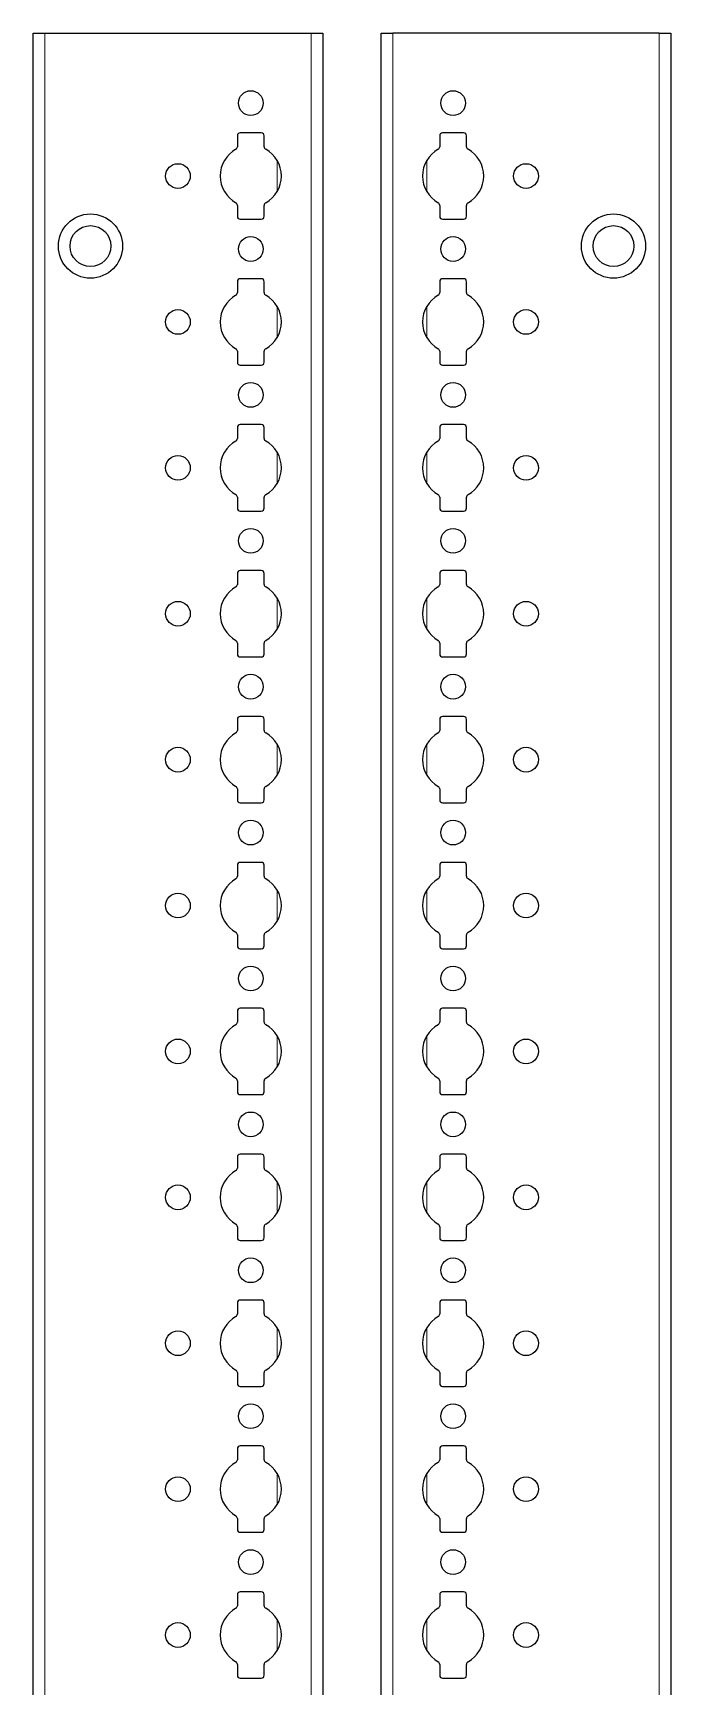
# Model space of a CAD drawing. Header units: millimetres. Extents: x -199 to 1181, y -1371 to 1752.
# Drawn here: x 1071.7 to 1181.1, y 163.8 to 447.2 of the extents above; entities that cross this region are included whole.
import ezdxf

# ---------------------------------------------------------------- set-up
doc = ezdxf.new("R2010")
doc.units = ezdxf.units.MM

msp = doc.modelspace()

# ---------------------------------------------------------------- linework, layer by layer
at = {"color": 7, "linetype": 'Continuous', "lineweight": 25}
for p, q in [((1071.69, -851.79), (1071.69, 447.21)), ((1071.69, 447.21), (1073.69, 447.21)), ((1073.69, 447.21), (1119.39, 447.21)), ((1119.39, 447.21), (1121.39, 447.21)), ((1121.39, 447.21), (1121.39, -851.79)), ((1131.39, -851.79), (1131.39, 447.21)), ((1131.39, 447.21), (1133.39, 447.21)), ((1179.09, 447.21), (1133.39, 447.21)), ((1179.09, 447.21), (1181.09, 447.21)), ((1181.09, 447.21), (1181.09, -851.79)), ((1106.74, 429.61), (1106.74, 427.73)), ((1110.84, 430.11), (1107.24, 430.11)), ((1111.34, 427.73), (1111.34, 429.61)), ((1141.44, 429.61), (1141.44, 427.73)), ((1145.54, 430.11), (1141.94, 430.11)), ((1146.04, 427.73), (1146.04, 429.61)), ((1106.74, 417.68), (1106.74, 415.81)), ((1111.34, 415.81), (1111.34, 417.68)), ((1141.44, 417.68), (1141.44, 415.81)), ((1146.04, 415.81), (1146.04, 417.68)), ((1107.24, 415.31), (1110.84, 415.31)), ((1141.94, 415.31), (1145.54, 415.31)), ((1106.74, 404.61), (1106.74, 402.73)), ((1110.84, 405.11), (1107.24, 405.11)), ((1111.34, 402.73), (1111.34, 404.61)), ((1141.44, 404.61), (1141.44, 402.73)), ((1145.54, 405.11), (1141.94, 405.11)), ((1146.04, 402.73), (1146.04, 404.61)), ((1106.74, 392.68), (1106.74, 390.81)), ((1111.34, 390.81), (1111.34, 392.68)), ((1141.44, 392.68), (1141.44, 390.81)), ((1146.04, 390.81), (1146.04, 392.68)), ((1107.24, 390.31), (1110.84, 390.31)), ((1141.94, 390.31), (1145.54, 390.31)), ((1110.84, 380.11), (1107.24, 380.11)), ((1145.54, 380.11), (1141.94, 380.11)), ((1106.74, 379.61), (1106.74, 377.73)), ((1111.34, 377.73), (1111.34, 379.61)), ((1141.44, 379.61), (1141.44, 377.73)), ((1146.04, 377.73), (1146.04, 379.61)), ((1106.74, 367.68), (1106.74, 365.81)), ((1111.34, 365.81), (1111.34, 367.68)), ((1141.44, 367.68), (1141.44, 365.81)), ((1146.04, 365.81), (1146.04, 367.68)), ((1107.24, 365.31), (1110.84, 365.31)), ((1141.94, 365.31), (1145.54, 365.31)), ((1106.74, 354.61), (1106.74, 352.73)), ((1110.84, 355.11), (1107.24, 355.11)), ((1111.34, 352.73), (1111.34, 354.61)), ((1141.44, 354.61), (1141.44, 352.73)), ((1145.54, 355.11), (1141.94, 355.11)), ((1146.04, 352.73), (1146.04, 354.61)), ((1106.74, 342.68), (1106.74, 340.81)), ((1107.24, 340.31), (1110.84, 340.31)), ((1111.34, 340.81), (1111.34, 342.68)), ((1141.44, 342.68), (1141.44, 340.81)), ((1141.94, 340.31), (1145.54, 340.31)), ((1146.04, 340.81), (1146.04, 342.68)), ((1106.74, 329.61), (1106.74, 327.73)), ((1110.84, 330.11), (1107.24, 330.11)), ((1111.34, 327.73), (1111.34, 329.61)), ((1141.44, 329.61), (1141.44, 327.73)), ((1145.54, 330.11), (1141.94, 330.11)), ((1146.04, 327.73), (1146.04, 329.61)), ((1106.74, 317.68), (1106.74, 315.81)), ((1111.34, 315.81), (1111.34, 317.68)), ((1141.44, 317.68), (1141.44, 315.81)), ((1146.04, 315.81), (1146.04, 317.68)), ((1107.24, 315.31), (1110.84, 315.31)), ((1141.94, 315.31), (1145.54, 315.31)), ((1106.74, 304.61), (1106.74, 302.73)), ((1110.84, 305.11), (1107.24, 305.11)), ((1111.34, 302.73), (1111.34, 304.61)), ((1141.44, 304.61), (1141.44, 302.73)), ((1145.54, 305.11), (1141.94, 305.11)), ((1146.04, 302.73), (1146.04, 304.61)), ((1106.74, 292.68), (1106.74, 290.81)), ((1111.34, 290.81), (1111.34, 292.68)), ((1141.44, 292.68), (1141.44, 290.81)), ((1146.04, 290.81), (1146.04, 292.68)), ((1107.24, 290.31), (1110.84, 290.31)), ((1141.94, 290.31), (1145.54, 290.31)), ((1106.74, 279.61), (1106.74, 277.73)), ((1110.84, 280.11), (1107.24, 280.11)), ((1111.34, 277.73), (1111.34, 279.61)), ((1141.44, 279.61), (1141.44, 277.73)), ((1145.54, 280.11), (1141.94, 280.11)), ((1146.04, 277.73), (1146.04, 279.61)), ((1106.74, 267.68), (1106.74, 265.81)), ((1111.34, 265.81), (1111.34, 267.68)), ((1141.44, 267.68), (1141.44, 265.81)), ((1146.04, 265.81), (1146.04, 267.68)), ((1107.24, 265.31), (1110.84, 265.31)), ((1141.94, 265.31), (1145.54, 265.31)), ((1110.84, 255.11), (1107.24, 255.11)), ((1145.54, 255.11), (1141.94, 255.11)), ((1106.74, 254.61), (1106.74, 252.73)), ((1111.34, 252.73), (1111.34, 254.61)), ((1141.44, 254.61), (1141.44, 252.73)), ((1146.04, 252.73), (1146.04, 254.61)), ((1106.74, 242.68), (1106.74, 240.81)), ((1111.34, 240.81), (1111.34, 242.68)), ((1141.44, 242.68), (1141.44, 240.81)), ((1146.04, 240.81), (1146.04, 242.68)), ((1107.24, 240.31), (1110.84, 240.31)), ((1141.94, 240.31), (1145.54, 240.31)), ((1106.74, 229.61), (1106.74, 227.73)), ((1110.84, 230.11), (1107.24, 230.11)), ((1111.34, 227.73), (1111.34, 229.61)), ((1141.44, 229.61), (1141.44, 227.73)), ((1145.54, 230.11), (1141.94, 230.11)), ((1146.04, 227.73), (1146.04, 229.61)), ((1106.74, 217.68), (1106.74, 215.81)), ((1111.34, 215.81), (1111.34, 217.68)), ((1141.44, 217.68), (1141.44, 215.81)), ((1146.04, 215.81), (1146.04, 217.68)), ((1107.24, 215.31), (1110.84, 215.31)), ((1141.94, 215.31), (1145.54, 215.31)), ((1106.74, 204.61), (1106.74, 202.73)), ((1110.84, 205.11), (1107.24, 205.11)), ((1111.34, 202.73), (1111.34, 204.61)), ((1141.44, 204.61), (1141.44, 202.73)), ((1145.54, 205.11), (1141.94, 205.11)), ((1146.04, 202.73), (1146.04, 204.61)), ((1106.74, 192.68), (1106.74, 190.81)), ((1107.24, 190.31), (1110.84, 190.31)), ((1111.34, 190.81), (1111.34, 192.68)), ((1141.44, 192.68), (1141.44, 190.81)), ((1141.94, 190.31), (1145.54, 190.31)), ((1146.04, 190.81), (1146.04, 192.68)), ((1106.74, 179.61), (1106.74, 177.73)), ((1110.84, 180.11), (1107.24, 180.11)), ((1111.34, 177.73), (1111.34, 179.61)), ((1141.44, 179.61), (1141.44, 177.73)), ((1145.54, 180.11), (1141.94, 180.11)), ((1146.04, 177.73), (1146.04, 179.61)), ((1106.74, 167.68), (1106.74, 165.81)), ((1111.34, 165.81), (1111.34, 167.68)), ((1141.44, 167.68), (1141.44, 165.81)), ((1146.04, 165.81), (1146.04, 167.68)), ((1107.24, 165.31), (1110.84, 165.31)), ((1141.94, 165.31), (1145.54, 165.31))]:
    msp.add_line(p, q, dxfattribs=at)
at = {"color": 8, "linetype": 'Continuous', "lineweight": 18}
for p, q in [((1073.69, 447.21), (1073.69, -851.79)), ((1119.39, -851.79), (1119.39, 447.21)), ((1133.39, 447.21), (1133.39, -851.79)), ((1179.09, -851.79), (1179.09, 447.21)), ((1113.54, 420), (1113.54, 425.41)), ((1139.24, 425.41), (1139.24, 420)), ((1113.54, 395), (1113.54, 400.41)), ((1139.24, 400.41), (1139.24, 395)), ((1113.54, 370), (1113.54, 375.41)), ((1139.24, 375.41), (1139.24, 370)), ((1113.54, 345), (1113.54, 350.41)), ((1139.24, 350.41), (1139.24, 345)), ((1113.54, 320), (1113.54, 325.41)), ((1139.24, 325.41), (1139.24, 320)), ((1113.54, 295), (1113.54, 300.41)), ((1139.24, 300.41), (1139.24, 295)), ((1113.54, 270), (1113.54, 275.41)), ((1139.24, 275.41), (1139.24, 270)), ((1113.54, 245), (1113.54, 250.41)), ((1139.24, 250.41), (1139.24, 245)), ((1113.54, 220), (1113.54, 225.41)), ((1139.24, 225.41), (1139.24, 220)), ((1113.54, 195), (1113.54, 200.41)), ((1139.24, 200.41), (1139.24, 195)), ((1113.54, 170), (1113.54, 175.41)), ((1139.24, 175.41), (1139.24, 170))]:
    msp.add_line(p, q, dxfattribs=at)
at = {"color": 7, "linetype": 'Continuous', "lineweight": 25}
for centre, radius in [((1109.04, 435.21), 2.12), ((1143.74, 435.21), 2.12), ((1096.54, 422.71), 2.12), ((1156.24, 422.71), 2.12), ((1081.54, 410.71), 5.5), ((1081.54, 410.71), 3.5), ((1171.24, 410.71), 5.5), ((1171.24, 410.71), 3.5), ((1109.04, 410.21), 2.12), ((1143.74, 410.21), 2.12), ((1096.54, 397.71), 2.12), ((1156.24, 397.71), 2.12), ((1109.04, 385.21), 2.12), ((1143.74, 385.21), 2.12), ((1096.54, 372.71), 2.12), ((1156.24, 372.71), 2.12), ((1109.04, 360.21), 2.12), ((1143.74, 360.21), 2.12), ((1096.54, 347.71), 2.12), ((1156.24, 347.71), 2.12), ((1109.04, 335.21), 2.12), ((1143.74, 335.21), 2.12), ((1096.54, 322.71), 2.12), ((1156.24, 322.71), 2.12), ((1109.04, 310.21), 2.12), ((1143.74, 310.21), 2.12), ((1096.54, 297.71), 2.12), ((1156.24, 297.71), 2.12), ((1109.04, 285.21), 2.12), ((1143.74, 285.21), 2.12), ((1096.54, 272.71), 2.12), ((1156.24, 272.71), 2.12), ((1109.04, 260.21), 2.12), ((1143.74, 260.21), 2.12), ((1096.54, 247.71), 2.12), ((1156.24, 247.71), 2.12), ((1109.04, 235.21), 2.12), ((1143.74, 235.21), 2.12), ((1096.54, 222.71), 2.12), ((1156.24, 222.71), 2.12), ((1109.04, 210.21), 2.12), ((1143.74, 210.21), 2.12), ((1096.54, 197.71), 2.12), ((1156.24, 197.71), 2.12), ((1109.04, 185.21), 2.12), ((1143.74, 185.21), 2.12), ((1096.54, 172.71), 2.12), ((1156.24, 172.71), 2.12)]:
    msp.add_circle(centre, radius, dxfattribs=at)
for centre, radius, start, end in [((1107.24, 429.61), 0.5, 90, 180), ((1110.84, 429.61), 0.5, 0, 90), ((1141.94, 429.61), 0.5, 90, 180), ((1145.54, 429.61), 0.5, 360, 90), ((1109.04, 422.71), 5.25, 119.1407, 240.8593), ((1106.24, 427.73), 0.5, 299.1407, 0), ((1111.84, 427.73), 0.5, 180, 240.8593), ((1109.04, 422.71), 5.25, 299.1407, 60.8593), ((1143.74, 422.71), 5.25, 119.1407, 240.8593), ((1140.94, 427.73), 0.5, 299.1407, 0), ((1146.54, 427.73), 0.5, 180, 240.8593), ((1143.74, 422.71), 5.25, 299.1407, 60.8593), ((1106.24, 417.68), 0.5, 0, 60.8593), ((1111.84, 417.68), 0.5, 119.1407, 180), ((1140.94, 417.68), 0.5, 0, 60.8593), ((1146.54, 417.68), 0.5, 119.1407, 180), ((1107.24, 415.81), 0.5, 180, 270), ((1110.84, 415.81), 0.5, 270, 0), ((1141.94, 415.81), 0.5, 180, 270), ((1145.54, 415.81), 0.5, 270, 0), ((1106.24, 402.73), 0.5, 299.1407, 0), ((1107.24, 404.61), 0.5, 90, 180), ((1110.84, 404.61), 0.5, 0, 90), ((1111.84, 402.73), 0.5, 180, 240.8593), ((1140.94, 402.73), 0.5, 299.1407, 0), ((1141.94, 404.61), 0.5, 90, 180), ((1145.54, 404.61), 0.5, 0, 90), ((1146.54, 402.73), 0.5, 180, 240.8593), ((1109.04, 397.71), 5.25, 119.1407, 240.8593), ((1109.04, 397.71), 5.25, 299.1407, 60.8593), ((1143.74, 397.71), 5.25, 119.1407, 240.8593), ((1143.74, 397.71), 5.25, 299.1407, 60.8593), ((1106.24, 392.68), 0.5, 0, 60.8593), ((1111.84, 392.68), 0.5, 119.1407, 180), ((1140.94, 392.68), 0.5, 0, 60.8593), ((1146.54, 392.68), 0.5, 119.1407, 180), ((1107.24, 390.81), 0.5, 180, 270), ((1110.84, 390.81), 0.5, 270, 0), ((1141.94, 390.81), 0.5, 180, 270), ((1145.54, 390.81), 0.5, 270, 0), ((1107.24, 379.61), 0.5, 90, 180), ((1110.84, 379.61), 0.5, 0, 90), ((1141.94, 379.61), 0.5, 90, 180), ((1145.54, 379.61), 0.5, 0, 90), ((1109.04, 372.71), 5.25, 119.1407, 240.8593), ((1106.24, 377.73), 0.5, 299.1407, 0), ((1111.84, 377.73), 0.5, 180, 240.8593), ((1109.04, 372.71), 5.25, 299.1407, 60.8593), ((1143.74, 372.71), 5.25, 119.1407, 240.8593), ((1140.94, 377.73), 0.5, 299.1407, 0), ((1146.54, 377.73), 0.5, 180, 240.8593), ((1143.74, 372.71), 5.25, 299.1407, 60.8593), ((1106.24, 367.68), 0.5, 0, 60.8593), ((1107.24, 365.81), 0.5, 180, 270), ((1110.84, 365.81), 0.5, 270, 0), ((1111.84, 367.68), 0.5, 119.1407, 180), ((1140.94, 367.68), 0.5, 0, 60.8593), ((1141.94, 365.81), 0.5, 180, 270), ((1145.54, 365.81), 0.5, 270, 0), ((1146.54, 367.68), 0.5, 119.1407, 180), ((1107.24, 354.61), 0.5, 90, 180), ((1110.84, 354.61), 0.5, 0, 90), ((1141.94, 354.61), 0.5, 90, 180), ((1145.54, 354.61), 0.5, 0, 90), ((1109.04, 347.71), 5.25, 119.1407, 240.8593), ((1106.24, 352.73), 0.5, 299.1407, 0), ((1111.84, 352.73), 0.5, 180, 240.8593), ((1109.04, 347.71), 5.25, 299.1407, 60.8593), ((1143.74, 347.71), 5.25, 119.1407, 240.8593), ((1140.94, 352.73), 0.5, 299.1407, 0), ((1146.54, 352.73), 0.5, 180, 240.8593), ((1143.74, 347.71), 5.25, 299.1407, 60.8593), ((1106.24, 342.68), 0.5, 0, 60.8593), ((1111.84, 342.68), 0.5, 119.1407, 180), ((1140.94, 342.68), 0.5, 0, 60.8593), ((1146.54, 342.68), 0.5, 119.1407, 180), ((1107.24, 340.81), 0.5, 180, 270), ((1110.84, 340.81), 0.5, 270, 0), ((1141.94, 340.81), 0.5, 180, 270), ((1145.54, 340.81), 0.5, 270, 0), ((1107.24, 329.61), 0.5, 90, 180), ((1110.84, 329.61), 0.5, 0, 90), ((1141.94, 329.61), 0.5, 90, 180), ((1145.54, 329.61), 0.5, 0, 90), ((1109.04, 322.71), 5.25, 119.1407, 240.8593), ((1106.24, 327.73), 0.5, 299.1407, 0), ((1111.84, 327.73), 0.5, 180, 240.8593), ((1109.04, 322.71), 5.25, 299.1407, 60.8593), ((1143.74, 322.71), 5.25, 119.1407, 240.8593), ((1140.94, 327.73), 0.5, 299.1407, 0), ((1146.54, 327.73), 0.5, 180, 240.8593), ((1143.74, 322.71), 5.25, 299.1407, 60.8593), ((1106.24, 317.68), 0.5, 0, 60.8593), ((1111.84, 317.68), 0.5, 119.1407, 180), ((1140.94, 317.68), 0.5, 0, 60.8593), ((1146.54, 317.68), 0.5, 119.1407, 180), ((1107.24, 315.81), 0.5, 180, 270), ((1110.84, 315.81), 0.5, 270, 0), ((1141.94, 315.81), 0.5, 180, 270), ((1145.54, 315.81), 0.5, 270, 0), ((1107.24, 304.61), 0.5, 90, 180), ((1110.84, 304.61), 0.5, 0, 90), ((1141.94, 304.61), 0.5, 90, 180), ((1145.54, 304.61), 0.5, 0, 90), ((1109.04, 297.71), 5.25, 119.1407, 240.8593), ((1106.24, 302.73), 0.5, 299.1407, 0), ((1111.84, 302.73), 0.5, 180, 240.8593), ((1109.04, 297.71), 5.25, 299.1407, 60.8593), ((1143.74, 297.71), 5.25, 119.1407, 240.8593), ((1140.94, 302.73), 0.5, 299.1407, 0), ((1146.54, 302.73), 0.5, 180, 240.8593), ((1143.74, 297.71), 5.25, 299.1407, 60.8593), ((1106.24, 292.68), 0.5, 0, 60.8593), ((1111.84, 292.68), 0.5, 119.1407, 180), ((1140.94, 292.68), 0.5, 0, 60.8593), ((1146.54, 292.68), 0.5, 119.1407, 180), ((1107.24, 290.81), 0.5, 180, 270), ((1110.84, 290.81), 0.5, 270, 0), ((1141.94, 290.81), 0.5, 180, 270), ((1145.54, 290.81), 0.5, 270, 0), ((1106.24, 277.73), 0.5, 299.1407, 0), ((1107.24, 279.61), 0.5, 90, 180), ((1110.84, 279.61), 0.5, 0, 90), ((1111.84, 277.73), 0.5, 180, 240.8593), ((1140.94, 277.73), 0.5, 299.1407, 0), ((1141.94, 279.61), 0.5, 90, 180), ((1145.54, 279.61), 0.5, 0, 90), ((1146.54, 277.73), 0.5, 180, 240.8593), ((1109.04, 272.71), 5.25, 119.1407, 240.8593), ((1109.04, 272.71), 5.25, 299.1407, 60.8593), ((1143.74, 272.71), 5.25, 119.1407, 240.8593), ((1143.74, 272.71), 5.25, 299.1407, 60.8593), ((1106.24, 267.68), 0.5, 0, 60.8593), ((1111.84, 267.68), 0.5, 119.1407, 180), ((1140.94, 267.68), 0.5, 0, 60.8593), ((1146.54, 267.68), 0.5, 119.1407, 180), ((1107.24, 265.81), 0.5, 180, 270), ((1110.84, 265.81), 0.5, 270, 0), ((1141.94, 265.81), 0.5, 180, 270), ((1145.54, 265.81), 0.5, 270, 0), ((1107.24, 254.61), 0.5, 90, 180), ((1110.84, 254.61), 0.5, 0, 90), ((1141.94, 254.61), 0.5, 90, 180), ((1145.54, 254.61), 0.5, 0, 90), ((1109.04, 247.71), 5.25, 119.1407, 240.8593), ((1106.24, 252.73), 0.5, 299.1407, 0), ((1111.84, 252.73), 0.5, 180, 240.8593), ((1109.04, 247.71), 5.25, 299.1407, 60.8593), ((1143.74, 247.71), 5.25, 119.1407, 240.8593), ((1140.94, 252.73), 0.5, 299.1407, 0), ((1146.54, 252.73), 0.5, 180, 240.8593), ((1143.74, 247.71), 5.25, 299.1407, 60.8593), ((1106.24, 242.68), 0.5, 0, 60.8593), ((1111.84, 242.68), 0.5, 119.1407, 180), ((1140.94, 242.68), 0.5, 0, 60.8593), ((1146.54, 242.68), 0.5, 119.1407, 180), ((1107.24, 240.81), 0.5, 180, 270), ((1110.84, 240.81), 0.5, 270, 0), ((1141.94, 240.81), 0.5, 180, 270), ((1145.54, 240.81), 0.5, 270, 0), ((1107.24, 229.61), 0.5, 90, 180), ((1110.84, 229.61), 0.5, 0, 90), ((1141.94, 229.61), 0.5, 90, 180), ((1145.54, 229.61), 0.5, 0, 90), ((1109.04, 222.71), 5.25, 119.1407, 240.8593), ((1106.24, 227.73), 0.5, 299.1407, 0), ((1111.84, 227.73), 0.5, 180, 240.8593), ((1109.04, 222.71), 5.25, 299.1407, 60.8593), ((1143.74, 222.71), 5.25, 119.1407, 240.8593), ((1140.94, 227.73), 0.5, 299.1407, 0), ((1146.54, 227.73), 0.5, 180, 240.8593), ((1143.74, 222.71), 5.25, 299.1407, 60.8593), ((1106.24, 217.68), 0.5, 0, 60.8593), ((1107.24, 215.81), 0.5, 180, 270), ((1110.84, 215.81), 0.5, 270, 0), ((1111.84, 217.68), 0.5, 119.1407, 180), ((1140.94, 217.68), 0.5, 0, 60.8593), ((1141.94, 215.81), 0.5, 180, 270), ((1145.54, 215.81), 0.5, 270, 0), ((1146.54, 217.68), 0.5, 119.1407, 180), ((1107.24, 204.61), 0.5, 90, 180), ((1110.84, 204.61), 0.5, 0, 90), ((1141.94, 204.61), 0.5, 90, 180), ((1145.54, 204.61), 0.5, 0, 90), ((1109.04, 197.71), 5.25, 119.1407, 240.8593), ((1106.24, 202.73), 0.5, 299.1407, 0), ((1111.84, 202.73), 0.5, 180, 240.8593), ((1109.04, 197.71), 5.25, 299.1407, 60.8593), ((1143.74, 197.71), 5.25, 119.1407, 240.8593), ((1140.94, 202.73), 0.5, 299.1407, 0), ((1146.54, 202.73), 0.5, 180, 240.8593), ((1143.74, 197.71), 5.25, 299.1407, 60.8593), ((1106.24, 192.68), 0.5, 0, 60.8593), ((1111.84, 192.68), 0.5, 119.1407, 180), ((1140.94, 192.68), 0.5, 0, 60.8593), ((1146.54, 192.68), 0.5, 119.1407, 180), ((1107.24, 190.81), 0.5, 180, 270), ((1110.84, 190.81), 0.5, 270, 0), ((1141.94, 190.81), 0.5, 180, 270), ((1145.54, 190.81), 0.5, 270, 0), ((1107.24, 179.61), 0.5, 90, 180), ((1110.84, 179.61), 0.5, 360, 90), ((1141.94, 179.61), 0.5, 90, 180), ((1145.54, 179.61), 0.5, 0, 90), ((1109.04, 172.71), 5.25, 119.1407, 240.8593), ((1106.24, 177.73), 0.5, 299.1407, 0), ((1111.84, 177.73), 0.5, 180, 240.8593), ((1109.04, 172.71), 5.25, 299.1407, 60.8593), ((1143.74, 172.71), 5.25, 119.1407, 240.8593), ((1140.94, 177.73), 0.5, 299.1407, 0), ((1146.54, 177.73), 0.5, 180, 240.8593), ((1143.74, 172.71), 5.25, 299.1407, 60.8593), ((1106.24, 167.68), 0.5, 0, 60.8593), ((1111.84, 167.68), 0.5, 119.1407, 180), ((1140.94, 167.68), 0.5, 0, 60.8593), ((1146.54, 167.68), 0.5, 119.1407, 180), ((1107.24, 165.81), 0.5, 180, 270), ((1110.84, 165.81), 0.5, 270, 0), ((1141.94, 165.81), 0.5, 180, 270), ((1145.54, 165.81), 0.5, 270, 0)]:
    msp.add_arc(centre, radius, start, end, dxfattribs=at)

doc.saveas('drawing.dxf')
